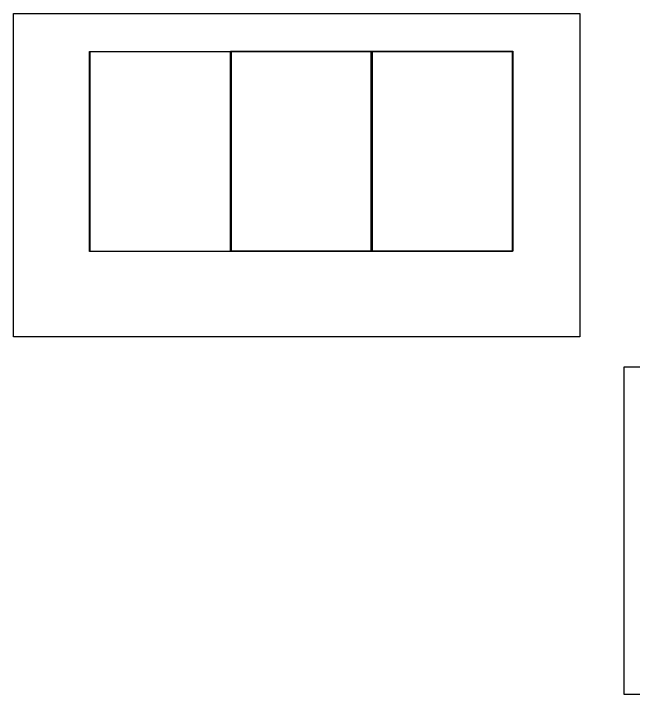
# Model space of a CAD drawing. Header units: inches. Extents: x 5611 to 9158, y -1675 to 1870.
# Drawn here: x 5791 to 7098, y -1675 to -239 of the extents above; entities that cross this region are included whole.
import ezdxf

# ---------------------------------------------------------------- set-up
doc = ezdxf.new("R2010")
doc.units = ezdxf.units.IN
doc.header["$LTSCALE"] = 0.7
doc.header["$MEASUREMENT"] = 0
picture_1 = doc.add_image_def('image1.jpg', size_in_pixel=(4976, 7029))
picture_2 = doc.add_image_def('image3.jpg', size_in_pixel=(4976, 7029))

msp = doc.modelspace()

# ---------------------------------------------------------------- linework, layer by layer
at = {"lineweight": 25}
for points in [[(5791.4, -239.2), (6984.9, -239.2), (6984.9, -921.1), (5791.4, -921.1)], [(7078.8, -984.2), (9158.3, -984.2), (9158.3, -1675), (7078.8, -1675)]]:
    msp.add_lwpolyline(points, close=True, dxfattribs=at)
at = {"color": 3, "lineweight": 25}
for points in [[(6248.9, -740.1), (6248.9, -320.1), (5951.9, -320.1), (5951.9, -740.1)], [(6545.9, -740.1), (6545.9, -320.1), (6248.9, -320.1), (6248.9, -740.1)], [(6842.9, -740.1), (6842.9, -320.1), (6545.9, -320.1), (6545.9, -740.1)]]:
    msp.add_lwpolyline(points, close=True, dxfattribs=at)

# ---------------------------------------------------------------- pictures from other files: only their frames are drawn
at = {"lineweight": 25}
image = msp.add_image(picture_1, insert=(5951.3, -740.6), size_in_units=(298.6, 421.7), dxfattribs=at)
image.dxf.flags = 7
image = msp.add_image(picture_2, insert=(6248.4, -740.2), size_in_units=(298.6, 421.7), dxfattribs=at)
image.dxf.flags = 7
image = msp.add_image(picture_2, insert=(6545.4, -740.2), size_in_units=(298.6, 421.7), dxfattribs=at)
image.dxf.flags = 7

doc.saveas('drawing.dxf')
